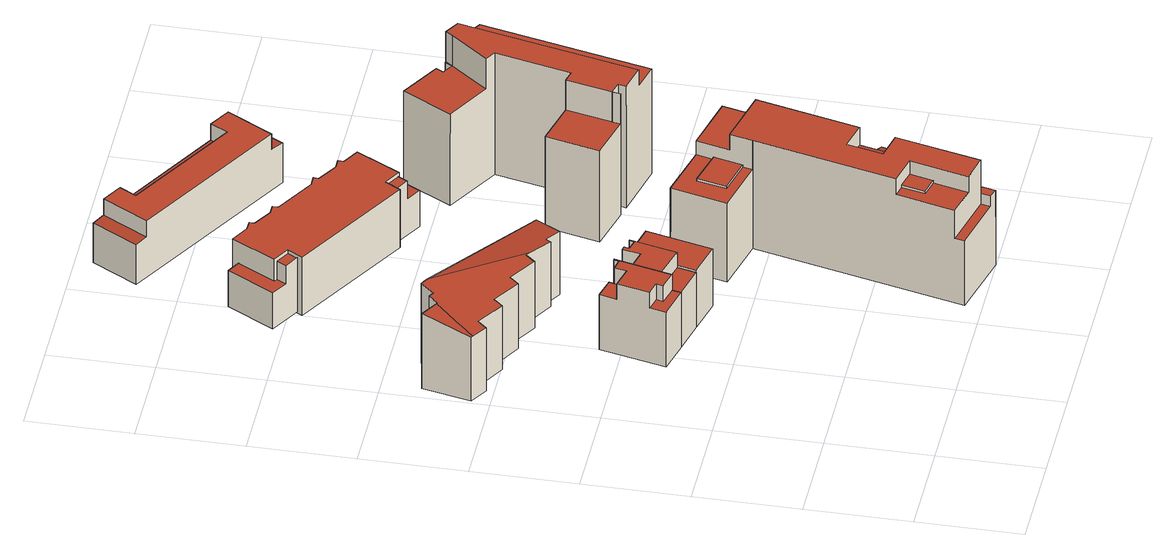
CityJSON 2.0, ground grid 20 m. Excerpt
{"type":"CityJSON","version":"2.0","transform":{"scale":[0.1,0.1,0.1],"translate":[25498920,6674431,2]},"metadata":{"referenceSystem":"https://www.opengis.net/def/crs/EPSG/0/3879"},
"CityObjects":{
"building1":{"type":"Building","attributes":{"BuildingHeightNN":"19.0","C_KAYTTARK":"011","CODE":"2018-111","GroundLevel":"3.5","HighestRoof":"18.9","I_KEROSAL":"191.0","I_KERRLKM":"4.0","KG_KRAKENN":"5095135","LowestRoof":"15.5","Rakennuksen_tila":"voimassa","RATU":"63324","RoofNames":"flat","TILA":"2","TILA_KOODI":"0","TYYPPI":"1","VTJ_PRT":"103520365L","uom":"w","value":"0.07","time":"20201230101313.245","sensor_link":"OutputPhase2","thing_link":"ViikkiSolar-Inv2","latesttimestamp":"20210121092543.2000555+02:00","function":"011","roofType":"1000","measuredHeight":15.3,"storeysAboveGround":4},"address":[{"country":"Finland","locality":"Helsinki"}],"geometry":[{"type":"Solid","lod":"2","boundaries":[[[[0,1,2,3,4,5]],[[6,7,8,9,10,11]],[[12,13,14,15,16,17,18,19]],[[12,19,20,6,11,21,0,5]],[[22,7,6,20]],[[18,22,20,19]],[[23,15,14,24]],[[25,23,24,26]],[[2,25,26,3]],[[27,1,0,21]],[[10,27,21,11]],[[28,9,8,29]],[[16,28,29,17]],[[4,13,12,5]],[[8,7,22,18,17,29]],[[25,2,1,27,10,9,28,16,15,23]],[[3,26,24,14,13,4]]]],"semantics":{"surfaces":[{"type":"WallSurface"},{"type":"GroundSurface"},{"type":"RoofSurface","Area":"14.3","RoofOrientation":"-1.0","RoofPitch":"90.0","ZMax":"12.0","ZMaxASL":"15.5","ZMin":"12.0","ZMinASL":"15.5"},{"type":"RoofSurface","Area":"52.3","RoofOrientation":"-1.0","RoofPitch":"90.0","ZMax":"15.3","ZMaxASL":"18.9","ZMin":"15.3","ZMinASL":"18.9"},{"type":"RoofSurface","Area":"15.4","RoofOrientation":"-1.0","RoofPitch":"90.0","ZMax":"12.0","ZMaxASL":"15.5","ZMin":"12.0","ZMinASL":"15.5"}],"values":[[0,0,0,1,0,0,0,0,0,0,0,0,0,0,2,3,4]]}}]},
"building2":{"type":"Building","attributes":{"BuildingHeightNN":"19.0","C_KAYTTARK":"011","CODE":"2018-111","GroundLevel":"3.5","HighestRoof":"18.9","I_KEROSAL":"212.0","I_KERRLKM":"4.0","KG_KRAKENN":"5095137","LowestRoof":"15.5","Rakennuksen_tila":"voimassa","RATU":"63325","RoofNames":"flat","TILA":"2","TILA_KOODI":"0","TYYPPI":"1","VTJ_PRT":"103520368P","uom":"v","value":"42.33","time":"20201229013738.609","sensor_link":"VoltageString1","thing_link":"ViikkiSolar-Inv1","latesttimestamp":"20210121092353.674914+02:00","function":"011","roofType":"1000","measuredHeight":15.3,"storeysAboveGround":4},"address":[{"country":"Finland","locality":"Helsinki"}],"geometry":[{"type":"Solid","lod":"2","boundaries":[[[[30,31,32,33,34,35,36,37,38,39]],[[40,41,4,42]],[[43,30,39,40,42,44]],[[0,45,46,35,34,47]],[[5,4,41,38,37,48,45,0]],[[5,0,47,49,50,51,43,44]],[[39,38,41,40]],[[31,30,43,51]],[[32,31,51,50]],[[33,32,50,49]],[[34,33,49,47]],[[36,35,46,52]],[[37,36,52,48]],[[42,4,5,44]],[[46,45,48,52]]]],"semantics":{"surfaces":[{"type":"RoofSurface","Area":"45.4","RoofOrientation":"-1.0","RoofPitch":"90.0","ZMax":"15.3","ZMaxASL":"18.9","ZMin":"15.3","ZMinASL":"18.9"},{"type":"RoofSurface","Area":"24.6","RoofOrientation":"-1.0","RoofPitch":"90.0","ZMax":"12.0","ZMaxASL":"15.5","ZMin":"12.0","ZMinASL":"15.5"},{"type":"WallSurface"},{"type":"GroundSurface"},{"type":"RoofSurface","Area":"12.0","RoofOrientation":"-1.0","RoofPitch":"90.0","ZMax":"12.0","ZMaxASL":"15.5","ZMin":"12.0","ZMinASL":"15.5"}],"values":[[0,1,2,2,2,3,2,2,2,2,2,2,2,2,4]]}}]},
"building3":{"type":"Building","attributes":{"BREC_BuildingHeightNN":"17.58","BREC_RoofNames":"flat","C_KAYTTARK":"039","CODE":"111","GroundLevel":"2.73","HighestRoof":"17.58","Katuosoite":"Arcturuksenkatu 6","Kayttotarkoitus":"Asuinrakennus","Kerroksia":"4.0","Kerrosala":"1195.0","KG_KRAKENN":"5088971","Kokonaisala":"1596","LowestRoof":"17.58","Rakennuksen_tila":"voimassa","Rakennusaine":"Betoni tai kevytbetoni","Rakennustunnus__RATU_":"62413","Rakennustunnus__VTJ-PRT_":"102821537S","REPAIRED":"no","TILA_KOODI":"2","Tilavuus":"4765","Valmistunut":"2015-06-12","roofType":"1000","measuredHeight":14.86},"address":[{"country":"Finland","locality":"Helsinki"},{"country":"Finland","locality":"Helsinki"}],"geometry":[{"type":"Solid","lod":"2","boundaries":[[[[53,54,55,56,57]],[[58,59,60,61]],[[62,63,64,65]],[[66,67,68,69]],[[70,71,72,73]],[[59,68,67,60]],[[74,75,76,77]],[[78,79,80,56,55,81]],[[82,58,61,83]],[[84,78,81,82,83]],[[64,63,85,70,73]],[[80,79,86,87]],[[68,59,58,82,81,55,54,88,71,70,85,89,75,74,90,69]],[[85,63,62,89]],[[69,90,91,66]],[[90,74,77,91]],[[61,60,67,66,91,77,76,65,64,73,72,92,53,57,87,86,84,83]],[[56,80,87,57]],[[71,88,92,72]],[[76,75,89,62,65]],[[88,54,53,92]],[[79,78,84,86]]]],"semantics":{"surfaces":[{"type":"WallSurface"},{"type":"RoofSurface","Area":"123.48","RoofOrientation":"119.64","RoofPitch":"82.94","ZMax":"17.46","ZMaxASL":"20.19","ZMin":"13.75","ZMinASL":"16.48"},{"type":"RoofSurface","Area":"188.75","RoofOrientation":"200.57","RoofPitch":"75.1","ZMax":"17.52","ZMaxASL":"20.25","ZMin":"13.78","ZMinASL":"16.5"},{"type":"GroundSurface"}],"values":[[0,0,0,0,0,0,0,1,0,0,0,0,2,2,0,0,3,0,0,0,0,0]]}}]},
"building4":{"type":"Building","attributes":{"BuildingHeightNN":"16.0","C_KAYTTARK":"011","CODE":"2018-111","GroundLevel":"3.5","HighestRoof":"16.0","I_KEROSAL":"199.0","I_KERRLKM":"3.0","KG_KRAKENN":"5095139","LowestRoof":"16.0","Rakennuksen_tila":"rakenteilla","RATU":"63326","RoofNames":"flat","TILA":"2","TILA_KOODI":"0","TYYPPI":"1","VTJ_PRT":"103520362H","uom":"a","value":"0.03","time":"20201229090327.688","sensor_link":"CurrentString1","thing_link":"ViikkiSolar-Inv1","latesttimestamp":"20210121092416.929761+02:00","function":"011","roofType":"1000","measuredHeight":12.4,"storeysAboveGround":3},"address":[{"country":"Finland","locality":"Helsinki"}],"geometry":[{"type":"Solid","lod":"2","boundaries":[[[[43,93,94,44]],[[95,96,97,98]],[[98,97,44,94]],[[95,98,94,93]],[[96,95,93,43]],[[97,96,43,44]]]],"semantics":{"surfaces":[{"type":"GroundSurface"},{"type":"RoofSurface","Area":"90.6","RoofOrientation":"-1.0","RoofPitch":"90.0","ZMax":"12.4","ZMaxASL":"16.0","ZMin":"12.4","ZMinASL":"16.0"},{"type":"WallSurface"}],"values":[[0,1,2,2,2,2]]}}]},
"building5":{"type":"Building","attributes":{"BREC_BuildingHeightNN":"26.54","BREC_RoofNames":"flat","C_KAYTTARK":"039","CODE":"111","GroundLevel":"2.91","HighestRoof":"26.54","Katuosoite":"Capellan puistotie 2","Kayttotarkoitus":"Asuinrakennus","Kerroksia":"7.0","Kerrosala":"3667.0","KG_KRAKENN":"5081933","Kokonaisala":"4576","LowestRoof":"26.54","Rakennuksen_tila":"voimassa","Rakennusaine":"Betoni tai kevytbetoni","Rakennustunnus__RATU_":"61123","Rakennustunnus__VTJ-PRT_":"1021450332","REPAIRED":"no","TILA_KOODI":"2","Tilavuus":"15051","Valmistunut":"2015-03-23","uom":"bel_spl","value":"37.3","time":"20201229013604.431","sensor_link":"n_val","thing_link":"Noise-TA120-T246174","latesttimestamp":"20210121092353.8236572+02:00","roofType":"1000","measuredHeight":23.63},"address":[{"country":"Finland","locality":"Helsinki"},{"country":"Finland","locality":"Helsinki"}],"geometry":[{"type":"Solid","lod":"2","boundaries":[[[[99,100,101,102,103,104,105,106,107,108,109,110,111,112]],[[113,114,115,116,117,112,111,118]],[[119,101,100,120]],[[102,121,122,103]],[[123,99,112,117]],[[124,125,126,127]],[[128,129,130,131]],[[132,109,108,133]],[[134,105,104,135]],[[106,136,137,107]],[[115,138,139,140,141,116]],[[142,143,144,145]],[[143,146,147,144]],[[148,142,145,149]],[[129,150,151,130]],[[99,123,120,100]],[[152,153,154,155]],[[107,137,133,108]],[[104,103,122,135]],[[156,138,115,114]],[[157,158,159,160]],[[113,161,162,156,114]],[[163,164,165,166]],[[167,150,129,128]],[[143,142,148,146]],[[154,168,169,170,171,172,155]],[[126,141,140,127]],[[131,130,151,173,172,171]],[[134,160,159,166,165]],[[109,132,168,174,110]],[[111,110,174,153,152,118]],[[101,119,121,102]],[[105,134,165,136,106]],[[175,173,151,150,167,176]],[[170,169,164,163,158,157,125,124,161,175,176]],[[149,145,144,147,139,138,156,162]],[[176,167,128,131,171,170]],[[158,163,166,159]],[[118,152,155,172,173,175,161,113]],[[140,139,147,146,148,149,162,161,124,127]],[[169,168,132,133,137,136,165,164]],[[174,168,154,153]],[[122,121,119,120,123,117,116,141,126,125,157,160,134,135]]]],"semantics":{"surfaces":[{"type":"WallSurface"},{"type":"GroundSurface"},{"type":"RoofSurface","Area":"16.92","RoofOrientation":"-1.0","RoofPitch":"90.0","ZMax":"14.15","ZMaxASL":"17.06","ZMin":"14.15","ZMinASL":"17.06"},{"type":"RoofSurface","Area":"16.26","RoofOrientation":"-1.0","RoofPitch":"90.0","ZMax":"20.8","ZMaxASL":"23.72","ZMin":"20.8","ZMinASL":"23.72"},{"type":"RoofSurface","Area":"40.17","RoofOrientation":"-1.0","RoofPitch":"90.0","ZMax":"17.82","ZMaxASL":"20.73","ZMin":"17.82","ZMinASL":"20.73"},{"type":"RoofSurface","Area":"72.85","RoofOrientation":"-1.0","RoofPitch":"90.0","ZMax":"20.25","ZMaxASL":"23.16","ZMin":"20.25","ZMinASL":"23.16"},{"type":"RoofSurface","Area":"38.17","RoofOrientation":"103.56","RoofPitch":"79.21","ZMax":"20.89","ZMaxASL":"23.81","ZMin":"19.86","ZMinASL":"22.78"},{"type":"RoofSurface","Area":"12.36","RoofOrientation":"-1.0","RoofPitch":"90.0","ZMax":"16.41","ZMaxASL":"19.32","ZMin":"16.41","ZMinASL":"19.32"},{"type":"RoofSurface","Area":"14.07","RoofOrientation":"-1.0","RoofPitch":"90.0","ZMax":"19.43","ZMaxASL":"22.35","ZMin":"19.43","ZMinASL":"22.35"},{"type":"RoofSurface","Area":"387.22","RoofOrientation":"-1.0","RoofPitch":"90.0","ZMax":"23.64","ZMaxASL":"26.55","ZMin":"23.64","ZMinASL":"26.55"},{"type":"RoofSurface","Area":"80.06","RoofOrientation":"-1.0","RoofPitch":"90.0","ZMax":"17.27","ZMaxASL":"20.18","ZMin":"17.27","ZMinASL":"20.18"}],"values":[[0,1,0,0,0,0,0,0,0,0,0,0,0,0,0,2,2,2,2,0,0,0,0,3,4,0,5,5,6,7,0,8,8,0,9,10,0,0,0,0,0,0,0]]}}]},
"building6":{"type":"Building","attributes":{"BuildingHeightNN":"16.0","GroundLevel":"4.0","HighestRoof":"16.0","LowestRoof":"11.9","Rakennuksen_tila":"suunnitelma","RoofNames":"flat","SUUNNITELMA_ALUE":"Suvilahti","uom":"bel_spl","value":"37.3","time":"20201229013604.431","sensor_link":"n_val","thing_link":"Noise-TA120-T246174","latesttimestamp":"20210121092353.8163836+02:00","roofType":"1000","measuredHeight":12},"address":[{"country":"Finland","locality":"Helsinki"}],"geometry":[{"type":"Solid","lod":"2","boundaries":[[[[177,178,179,180,181,182,183,184]],[[185,186,177,184]],[[187,188,189,190,191,192,193,194,195,196,186,185]],[[183,187,185,184]],[[197,193,192,198]],[[199,197,198,200]],[[190,199,200,191]],[[181,189,188,182]],[[194,180,179,195]],[[196,178,177,186]],[[183,182,188,187]],[[200,198,192,191]],[[197,199,190,189,181,180,194,193]],[[179,178,196,195]]]],"semantics":{"surfaces":[{"type":"WallSurface"},{"type":"GroundSurface"},{"type":"RoofSurface","Area":"35.1","RoofOrientation":"-1.0","RoofPitch":"90.0","ZMax":"7.9","ZMaxASL":"11.9","ZMin":"7.9","ZMinASL":"11.9"},{"type":"RoofSurface","Area":"84.5","RoofOrientation":"-1.0","RoofPitch":"90.0","ZMax":"7.9","ZMaxASL":"11.9","ZMin":"7.9","ZMinASL":"11.9"},{"type":"RoofSurface","Area":"257.5","RoofOrientation":"-1.0","RoofPitch":"90.0","ZMax":"12.0","ZMaxASL":"16.0","ZMin":"12.0","ZMinASL":"16.0"},{"type":"RoofSurface","Area":"37.3","RoofOrientation":"-1.0","RoofPitch":"90.0","ZMax":"7.9","ZMaxASL":"11.9","ZMin":"7.9","ZMinASL":"11.9"}],"values":[[0,1,0,0,0,0,0,0,0,0,2,3,4,5]]}}]},
"building7":{"type":"Building","attributes":{"BuildingHeightNN":"17.0","GroundLevel":"3.9","HighestRoof":"16.6","LowestRoof":"16.6","Rakennuksen_tila":"rakenteilla","RATU":"66213","RoofNames":"flat","VTJ_PRT":"1036517561","roofType":"1000","measuredHeight":12.6},"address":[{"country":"Finland","locality":"Helsinki"}],"geometry":[{"type":"Solid","lod":"2","boundaries":[[[[201,202,203,204]],[[202,205,206,203]],[[205,207,208,206]],[[207,209,210,208]],[[209,211,212,210]],[[211,213,214,212]],[[213,215,216,214]],[[215,217,218,216]],[[217,219,220,218]],[[219,221,222,220]],[[221,223,224,222]],[[219,217,215,213,211,209,207,205,202,201,225,226,227,228,229,230,231,232,223,221]],[[233,234,235,236,237,238,239,240,204,203,206,208,210,212,214,216,218,220,222,224]],[[223,232,233,224]],[[232,231,234,233]],[[231,230,235,234]],[[230,229,236,235]],[[229,228,237,236]],[[228,227,238,237]],[[227,226,239,238]],[[226,225,240,239]],[[225,201,204,240]]]],"semantics":{"surfaces":[{"type":"WallSurface"},{"type":"RoofSurface","Area":"419.9","RoofOrientation":"-1.0","RoofPitch":"90.0","ZMax":"12.6","ZMaxASL":"16.6","ZMin":"12.6","ZMinASL":"16.6"},{"type":"GroundSurface"}],"values":[[0,0,0,0,0,0,0,0,0,0,0,1,2,0,0,0,0,0,0,0,0,0]]}}]},
"building8":{"type":"Building","attributes":{"BREC_BuildingHeightNN":"16.51","BREC_RoofNames":"flat","C_KAYTTARK":"021","CODE":"111","GroundLevel":"4.16","HighestRoof":"16.51","Katuosoite":"Polariksenkatu 10","Kayttotarkoitus":"Asuinrakennus","Kerroksia":"3.0","Kerrosala":"894.0","KG_KRAKENN":"5065866","Kokonaisala":"1060","LowestRoof":"16.51","Rakennuksen_tila":"voimassa","Rakennusaine":"Betoni tai kevytbetoni","Rakennustunnus__RATU_":"59084","Rakennustunnus__VTJ-PRT_":"102274851R","REPAIRED":"no","TILA_KOODI":"2","Tilavuus":"4042","Valmistunut":"2014-01-09","uom":"a","value":"0.03","time":"20201229090327.688","sensor_link":"CurrentString1","thing_link":"ViikkiSolar-Inv1","latesttimestamp":"20210121092416.942583+02:00","roofType":"1000","measuredHeight":12.35},"address":[{"country":"Finland","locality":"Helsinki"},{"country":"Finland","locality":"Helsinki"}],"geometry":[{"type":"Solid","lod":"2","boundaries":[[[[241,242,243,244]],[[245,246,247,248]],[[246,249,250,247]],[[251,252,253,254]],[[253,255,243,242,256,257,258,254]],[[249,259,260,250]],[[258,261,251,254]],[[256,262,263,257]],[[241,259,249,246,245,262,256,242]],[[264,255,253,252]],[[261,263,262,245,248,260,259,241,244,264,252,251]],[[260,248,247,250]],[[263,261,258,257]],[[264,244,243,255]]]],"semantics":{"surfaces":[{"type":"WallSurface"},{"type":"GroundSurface"},{"type":"RoofSurface","Area":"251.02","RoofOrientation":"-1.0","RoofPitch":"90.0","ZMax":"12.36","ZMaxASL":"16.52","ZMin":"12.36","ZMinASL":"16.52"},{"type":"RoofSurface","Area":"91.63","RoofOrientation":"-1.0","RoofPitch":"90.0","ZMax":"8.85","ZMaxASL":"13.01","ZMin":"8.85","ZMinASL":"13.01"},{"type":"RoofSurface","Area":"30.32","RoofOrientation":"119.64","RoofPitch":"84.46","ZMax":"8.95","ZMaxASL":"13.1","ZMin":"8.66","ZMinASL":"12.81"}],"values":[[0,0,0,1,0,0,0,0,2,0,0,3,3,4]]}}]},
"building9":{"type":"Building","attributes":{"BREC_BuildingHeightNN":"29.39","BREC_RoofNames":"flat","CODE":"110","GroundLevel":"2.79","HighestRoof":"29.39","Kayttotarkoitus":"Ei käyttömerkintää kartalla","Kerroksia":"0.0","Kerrosala":"0.0","KG_KRAKENN":"0","LowestRoof":"29.39","Rakennuksen_tila":"voimassa","Rakennustunnus__RATU_":"0","REPAIRED":"no","TILA_KOODI":"2","uom":"bel_spl","value":"37.3","time":"20201229013604.431","sensor_link":"n_val","thing_link":"Noise-TA120-T246174","latesttimestamp":"20210121092353.8350712+02:00","roofType":"1000","measuredHeight":26.59},"address":[{"country":"Finland","locality":"Helsinki"},{"country":"Finland","locality":"Helsinki"}],"geometry":[{"type":"Solid","lod":"2","boundaries":[[[[265,266,267,268,269,270,271,272,273,274,275,276,277,278,279,280]],[[281,282,273,272]],[[277,283,284,285,286,287,288,278]],[[282,289,274,273]],[[271,290,291,292,281,272]],[[289,293,275,274]],[[288,294,279,278]],[[283,295,284]],[[296,297,298,299]],[[295,293,289,282,281,292]],[[298,297,269,268]],[[295,283,277,276]],[[300,285,284,295]],[[301,302,265,280]],[[303,290,271,270]],[[269,297,296,304,303,270]],[[302,305,266,265]],[[305,302,301,306,286,285,300,291,290,303,304,307]],[[288,287,308,294]],[[305,307,267,266]],[[307,304,296,299]],[[293,295,276,275]],[[267,307,299,298,268]],[[279,294,308,306,301,280]],[[291,300,295,292]],[[286,306,308,287]]]],"semantics":{"surfaces":[{"type":"GroundSurface"},{"type":"WallSurface"},{"type":"RoofSurface","Area":"0.2","RoofOrientation":"-1.0","RoofPitch":"90.0","ZMax":"20.0","ZMaxASL":"22.8","ZMin":"20.0","ZMinASL":"22.8"},{"type":"RoofSurface","Area":"217.17","RoofOrientation":"-1.0","RoofPitch":"90.0","ZMax":"26.6","ZMaxASL":"29.39","ZMin":"26.6","ZMinASL":"29.39"},{"type":"RoofSurface","Area":"192.84","RoofOrientation":"-1.0","RoofPitch":"90.0","ZMax":"23.04","ZMaxASL":"25.83","ZMin":"23.04","ZMinASL":"25.83"}],"values":[[0,1,1,1,1,1,1,2,2,2,1,1,1,1,1,1,1,3,4,1,1,1,1,1,1,1]]}}]}
},
"vertices":[
[254,625,15],[254,625,169],[228,516,169],[228,516,135],[224,499,135],[224,499,15],[228,620,15],[228,620,135],[229,620,135],[229,620,169],[249,616,169],[249,616,15],[161,514,15],[161,514,135],[168,545,135],[168,545,169],[183,607,169],[183,607,135],[191,640,135],[191,640,15],[231,630,15],[251,625,15],[231,630,135],[195,538,169],[195,538,135],[192,525,169],[192,525,135],[251,625,169],[223,597,169],[223,597,135],
[317,609,168],[315,610,168],[312,600,168],[292,605,168],[294,615,168],[287,617,168],[279,582,168],[246,590,168],[233,536,168],[296,520,168],[296,520,135],[233,536,135],[287,484,135],[317,609,15],[287,484,15],[254,625,135],[287,617,135],[294,615,15],[246,590,135],[292,605,15],[312,600,15],[315,610,15],[279,582,135],
[102,943,7],[102,943,182],[115,936,182],[375,788,145],[375,788,7],[243,766,152],[186,799,154],[186,799,7],[243,766,7],[8,835,147],[29,928,171],[29,928,7],[8,835,7],[119,815,7],[177,783,7],[177,783,149],[119,815,152],[67,907,170],[77,924,175],[77,924,7],[67,907,7],[53,831,150],[43,815,145],[43,815,7],[53,831,7],[310,750,149],[316,760,149],[349,741,145],[263,777,156],[253,783,157],[253,783,7],[310,750,7],[64,908,170],[316,760,7],[349,741,7],[87,918,175],[11,833,147],[110,799,147],[110,799,7],[87,918,7],
[385,593,15],[355,467,15],[385,593,140],[317,609,140],[287,484,140],[355,467,140],
[683,444,151],[662,360,151],[662,360,203],[645,289,203],[645,289,147],[628,216,147],[628,216,201],[612,149,201],[612,149,152],[590,61,152],[590,61,173],[576,1,173],[576,1,9],[683,444,9],[544,431,9],[437,457,9],[463,564,9],[679,512,9],[664,449,9],[448,32,9],[644,364,203],[644,364,151],[627,294,203],[627,294,147],[664,449,151],[554,475,246],[664,449,246],[664,449,212],[554,475,212],[525,103,217],[491,111,217],[491,111,212],[525,103,212],[573,70,173],[573,70,152],[609,221,208],[609,221,147],[593,153,208],[593,153,152],[463,564,182],[569,538,182],[569,538,212],[679,512,212],[480,466,187],[493,522,187],[493,522,182],[480,466,182],[561,505,187],[561,505,182],[548,450,187],[548,450,182],[501,156,217],[501,156,212],[448,32,150],[557,6,150],[562,25,150],[452,51,150],[437,457,182],[617,253,246],[564,266,246],[564,266,218],[617,253,208],[544,431,246],[544,431,182],[548,198,246],[600,186,246],[600,186,208],[548,198,218],[536,148,217],[562,25,173],[562,25,246],[509,37,246],[509,37,212],[452,51,212],[479,161,212],[557,6,173],[479,161,246],[536,148,246],
[186,1306,20],[186,1306,99],[218,1288,99],[218,1288,139],[504,1125,139],[504,1125,99],[534,1108,99],[534,1108,20],[483,1018,20],[135,1216,20],[483,1018,99],[453,1035,99],[453,1035,139],[419,1054,139],[419,1054,99],[197,1181,99],[197,1181,139],[166,1198,139],[166,1198,99],[135,1216,99],[213,1209,139],[213,1209,99],[436,1083,139],[436,1083,99],
[423,1198,146],[423,1188,146],[423,1188,19],[423,1198,19],[462,1165,146],[462,1165,19],[481,1165,146],[481,1165,19],[481,1154,146],[481,1154,19],[513,1136,146],[513,1136,19],[466,1052,146],[466,1052,19],[434,1070,146],[434,1070,19],[417,1041,146],[417,1041,19],[186,1173,146],[186,1173,19],[203,1202,146],[203,1202,19],[171,1220,146],[171,1220,19],[403,1198,146],[326,1242,146],[326,1253,146],[307,1253,146],[271,1274,146],[271,1284,146],[252,1285,146],[218,1304,146],[218,1304,19],[252,1285,19],[271,1284,19],[271,1274,19],[307,1253,19],[326,1253,19],[326,1242,19],[403,1198,19],
[588,1382,145],[538,1295,145],[538,1295,111],[588,1382,111],[332,1528,145],[314,1496,145],[314,1496,110],[332,1528,110],[529,1373,145],[529,1373,110],[268,1564,22],[614,1368,22],[564,1280,22],[218,1477,22],[564,1280,108],[243,1463,145],[243,1463,110],[218,1477,108],[547,1406,145],[547,1406,110],[268,1564,108],[293,1550,145],[293,1550,110],[614,1368,108],
[626,689,8],[602,695,8],[599,679,8],[513,700,8],[538,803,8],[644,777,8],[676,920,8],[570,980,8],[623,1074,8],[700,1030,8],[692,1016,8],[713,1004,8],[721,1018,8],[803,971,8],[730,648,8],[622,674,8],[570,980,208],[623,1074,208],[721,1018,208],[723,1017,208],[723,1017,274],[751,1001,274],[751,1001,238],[803,971,238],[700,1030,208],[676,920,274],[656,932,274],[656,932,208],[692,1016,208],[730,648,238],[713,1004,208],[622,782,208],[538,803,208],[513,700,208],[599,679,208],[713,1004,274],[622,674,274],[626,689,274],[644,777,274],[622,782,274],[602,695,274],[675,661,274],[599,679,274],[675,661,238]
]}
